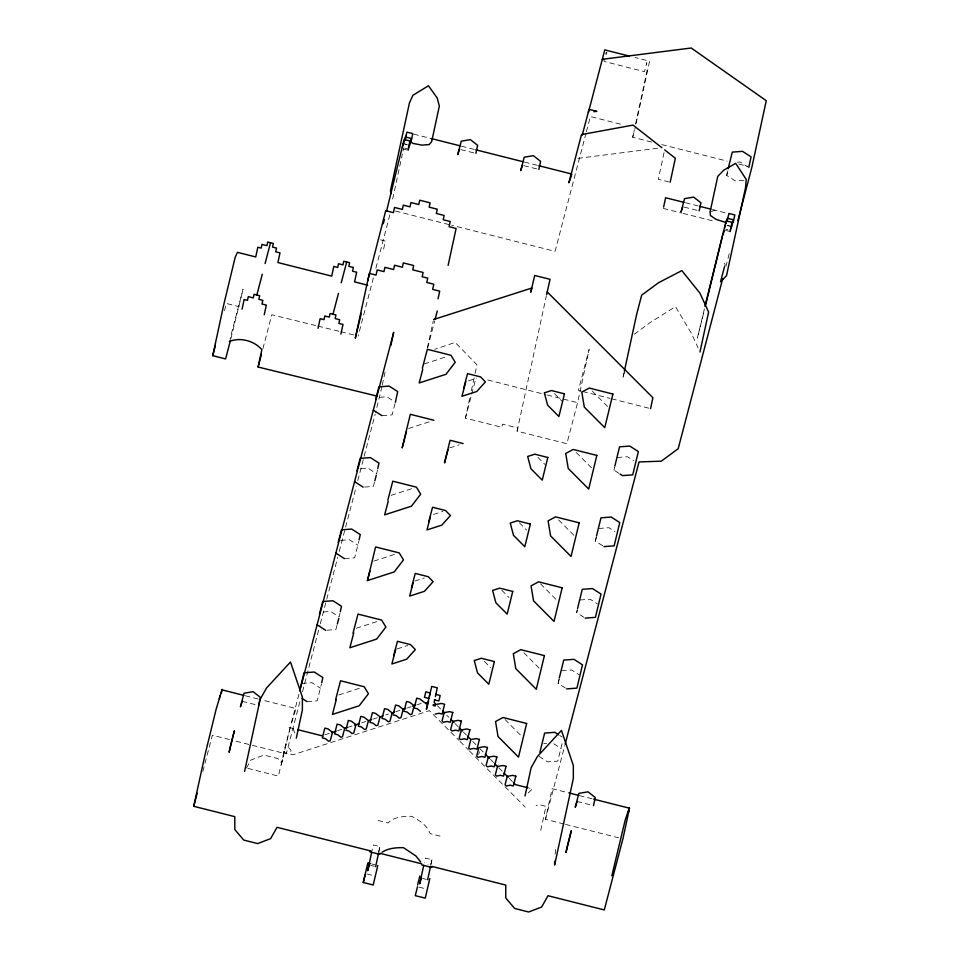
<?xml version="1.0" encoding="UTF-8"?>
<svg xmlns="http://www.w3.org/2000/svg" width="960" height="960" viewBox="0 0 960 960"><rect width="100%" height="100%" fill="white"/><g stroke="black" fill="none" stroke-linecap="round" stroke-linejoin="round"><path stroke-width="0.72" stroke-dasharray="4.8 3.6" d="M555.144 854.208L555.684 847.14M230.904 338.616L243.048 289.236L230.1 338.664M392.664 199.008L402.408 153.924M403.032 151.02L403.632 148.236M383.616 249.072L385.356 241.02L379.488 239.544M281.22 764.412L284.352 749.928M381.972 386.508L375.588 412.68M382.284 385.044L385.452 370.392M307.008 701.604L317.22 700.836L321.384 684.216M340.044 612.924L339.18 616.92L330.624 611.424L323.328 611.964M344.436 558.636L354.648 557.868L358.812 541.248M377.52 469.776L376.656 473.772L368.1 468.264L357.888 469.032M427.368 348.144L433.26 320.904M581.28 391.128L578.388 390.396L589.14 349.356L577.608 402.684L566.868 443.724L517.092 431.16L517.908 428.016L502.584 424.152L501.756 427.284L465.432 418.116L470.112 396.492M471.36 390.732L474.78 374.88M475.092 373.44L476.964 364.788L455.208 342.432L434.724 349.308M378.744 852.312L379.98 846.588L373.524 844.968L372.024 850.716M517.092 431.16L546.252 296.292M430.74 865.416L431.976 859.704L425.52 858.108L424.416 862.428M646.476 64.236L646.812 62.64L644.532 71.64L604.212 61.464M651.6 142.032L632.712 137.268L634.272 130.02M635.532 124.224L647.124 70.608L644.88 70.044M636.108 123.516L649.584 61.212L635.124 57.552M664.044 152.676L658.296 179.268L668.844 181.932M624.036 372.696L622.776 378.504L624.588 371.592M565.476 688.104L558.132 683.388L558.996 679.392M584.004 617.328L576.66 612.612L577.236 609.948M602.724 545.82L595.38 541.104L596.532 535.776M618.852 473.268L613.968 470.112L614.544 467.448M540.756 830.376L545.952 806.34L538.968 804.576L536.124 805.668M564.108 824.04L545.472 819.324L552.108 788.664L569.304 793.008M539.028 756.36L547.584 761.868L557.796 761.1L562.824 740.484M744 180.252L735.252 180.9L726.684 175.404L727.848 170.064M704.388 308.964L697.368 338.088L704.352 310.176M431.976 859.704L430.512 865.464L427.932 864.828M224.496 310.728L226.404 303.468L239.256 306.72M262.908 348.672L271.8 314.736L316.416 325.728M202.86 771.48L212.352 735.228L229.74 739.62M373.356 277.872L358.164 336.012M375.876 268.236L390.024 214.2M298.956 694.164L291 724.524L296.04 708.564L262.716 700.14M299.868 701.832L286.248 753.888L231.18 739.98M302.52 691.716L319.932 625.212M320.304 623.772L326.364 600.636M326.748 599.196L337.716 557.268M339.228 551.484L356.268 486.42M357.78 480.636L375.204 414.12M336.984 625.344L335.88 629.544L325.668 630.312M374.46 482.184L373.356 486.396L364.608 487.056M395.016 403.656L392.076 414.876L381.876 415.644M427.644 347.808L434.676 320.928M465.432 418.116L471.36 395.472M471.732 394.056L475.812 378.492M378.468 852.336L379.98 846.588M586.02 133.152L555.072 251.352L451.692 225.252M586.392 131.712L590.364 116.544L623.604 124.944M632.712 137.268L635.172 127.86M478.704 754.512L479.424 751.728M558.132 683.388L559.236 679.176M576.66 612.612L577.392 609.804M595.38 541.104L596.484 536.892M613.968 470.112L614.7 467.316M545.472 819.324L564.792 745.536M726.684 175.404L728.16 169.788M724.416 267L725.124 264.312L724.344 263.16M725.856 266.616L729.624 252.228M246.444 768.036L250.956 760.02L263.928 755.052L277.896 758.568L281.76 763.128L285.84 744.252L290.892 750.192L290.892 754.2M528.228 792.948L532.5 788.928L529.404 788.148M634.236 334.248L649.92 322.692L675.48 306.648L691.284 333.132L698.112 347.988M711.312 211.572L715.092 210.216M324.78 734.844L330.444 732.996M337.536 730.692L341.796 729.3M347.472 727.452L354.564 725.148M361.656 722.832L365.904 721.452M372.996 719.136L377.256 717.756M385.764 714.972L388.596 714.048M395.688 711.744L399.948 710.352M407.04 708.048L411.288 706.656M416.964 704.808L421.224 703.428M424.164 363.948L448.14 356.196M468.48 380.82L476.556 378.216M408.564 428.484L431.124 421.188M449.676 447.912L459.096 444.864M391.044 495.372L412.2 488.532M433.488 514.464L442.908 511.416M373.836 561.12L394.992 554.268M414.828 581.052L424.248 578.004M356.256 628.284L377.412 621.444M397.044 648.948L407.808 645.468M338.796 694.956L361.368 687.66M577.8 158.388L660.396 147.888M737.28 162.228L740.196 162.012L747.54 166.728M379.536 397.296L386.82 396.744L394.164 401.472M617.268 457.488L627.48 456.732L633.588 460.656M340.644 540.396L349.38 539.736L357.948 545.244M598.68 528.48L608.892 527.712L615.012 531.648M579.96 599.988L590.172 599.22L597.504 603.936M301.752 683.472L311.952 682.704L320.52 688.212M561.432 670.764L571.644 669.996L578.976 674.712M543.792 743.628L546.708 743.412M317.856 326.076L339.444 331.404M340.884 331.752L353.844 334.944M422.484 878.424L426.36 879.384M418.944 887.124L426.084 888.876M661.764 144.6L727.152 161.112M738.768 164.04L747.492 166.248M413.712 134.124L431.352 138.576M461.448 146.172L475.776 149.796M524.496 162.096L537.396 165.348M685.416 202.716L698.136 205.932M712.26 209.496L729.864 213.948M460.86 149.616L474.516 153.06M523.848 165.648L537.504 169.092M684.156 207.096L697.812 210.54M663.324 208.392L681.696 213.024M683.112 213.384L712.788 220.872M403.404 143.568L406.92 144.456M727.776 225.456L730.116 226.044M405.036 144.264L407.376 144.852M727.056 225.564L729.396 226.152M404.712 148.128L407.064 148.716M725.568 229.128L727.908 229.716M403.452 149.088L406.968 149.976M725.472 230.388L730.164 231.564M395.46 211.056L450.252 224.892M582.72 391.488L610.152 398.412M611.592 398.784L649.128 408.252M487.776 380.004L545.736 394.632M547.176 395.004L577.608 402.684M245.328 695.76L261.264 699.78M242.244 701.328L257.268 705.12M579.348 795.552L592.248 798.804M289.092 727.476L296.28 729.3M577.128 801.468L592.152 805.26M565.548 824.4L618.588 837.792M247.896 768.408L278.364 776.1L290.64 725.892L283.716 752.388L293.1 754.752L429.42 710.664L458.928 740.352M378.06 820.488L388.032 823.008C394.032 816.732 403.5 816.3 411.648 816.312C419.064 820.248 427.284 825.192 430.08 833.616L440.04 836.136M372.132 864.024L374.976 864.744M370.488 865.284L374.364 866.268M366.972 873.972L372.672 875.412M559.728 735.456L562.176 737.028M553.752 743.76L561.096 748.476M592.332 391.164L608.712 407.64M554.496 393.636L561.696 400.884M576.264 452.532L591.624 467.976M537.84 457.284L545.028 464.532M558.624 519.948L574.992 536.424M519.384 522.816L526.572 530.064M540.588 583.884L556.968 600.372M501.732 590.208L508.932 597.444M523.848 652.74L540.228 669.228M484.404 661.368L490.572 667.572M505.068 719.568L522.468 737.076M459.972 741.408L468.408 749.892M469.464 750.96L525.3 807.144M437.364 705.708L441.528 709.908M446.736 715.176L448.824 717.276M455.076 723.588L458.196 726.756M463.404 732.012L466.536 735.168M472.776 741.48L475.908 744.648M480.072 748.848L483.192 752.004M490.488 759.372L493.608 762.528M498.816 767.796L502.98 772.008M509.232 778.32L512.352 781.476M293.196 728.52L295.404 735.444"/><path stroke-width="1.44" d="M230.532 340.068L225.6 358.92L212.736 355.68L223.776 304.584L235.248 257.064L237.456 252.336L255.732 256.956L257.832 247.26L261.168 248.112L261.972 244.416L266.928 245.664L267.72 242.052L273.324 243.468L272.544 247.08L276.516 248.088L275.712 251.784L279.996 252.864L277.908 262.548L331.716 276.132L333.804 266.448L337.704 267.432L338.508 263.736L342.972 264.864L343.752 261.24L349.62 262.728L348.84 266.34L353.34 267.48L352.548 271.176L356.676 272.22L354.576 281.904L367.62 285.204M242.052 309.204L244.152 299.52L247.488 300.36L248.292 296.664L253.26 297.912L254.04 294.3L259.644 295.716L258.864 299.328L262.836 300.336L262.032 304.032L266.328 305.112L264.228 314.796M376.932 396.084L258.108 367.044L261.852 349.692C254.184 340.752 240.348 337.008 229.368 341.484M371.124 851.064L277.02 827.316L270.672 838.62L257.7 843.588L243.732 840.072L234.816 829.572L234.792 816.648L193.74 806.292L205.248 753.816L216.048 709.56L222.12 689.376L221.34 693M219.324 698.748L220.044 695.424M318.036 328.38L320.124 318.696L324.024 319.68L324.828 315.984L329.292 317.112L330.072 313.5L335.94 314.976L335.16 318.588L339.66 319.728L338.868 323.424L342.996 324.468L340.896 334.152M258.636 705.468L260.376 697.38L253.14 691.692L243.996 693.24L240.432 706.836L242.244 701.328M244.596 771.324L260.16 699.336L266.52 688.032L290.496 662.016L302.376 697.08L302.388 710.004L296.292 738.204M355.332 338.064L369.312 273.396L376.08 275.1L377.196 269.928L383.964 271.632L384.888 267.336L393.612 269.544L394.536 265.248L402.384 267.24L403.32 262.908L413.676 265.524L412.74 269.844L423.096 272.46L422.172 276.756L427.716 278.148L426.792 282.444L433.8 284.208L432.684 289.392L439.692 291.168L438.06 298.728M386.532 211.332L404.1 139.536L409.956 141.012L408.228 149.016M408.144 150.264L409.272 145.044M409.728 145.44L411.228 138.456L405.372 136.98L403.308 144.852M411.24 140.94L412.812 133.632L406.944 132.156L404.892 140.028M299.604 690.768L304.056 672.804L314.256 672.036L322.824 677.544L321.672 682.872M390.84 345.48L393.696 332.292L357.888 469.032M340.332 611.592L341.484 606.264L332.928 600.756L322.716 601.524L319.416 614.148M359.1 539.904L360.252 534.576L351.696 529.068L341.484 529.836L338.184 542.46M377.808 468.444L378.96 463.104L370.404 457.596L360.192 458.364L356.892 470.988M395.388 402.252L397.692 391.584L389.124 386.088L378.924 386.856L375.612 399.48M367.452 580.584L375.588 546.936L399.228 552.9L403.476 559.896L394.248 571.92L367.452 580.584L369.936 571.08M448.128 265.356L456.108 228.468L449.1 226.692L450.216 221.52L443.196 219.744L444.132 215.448L436.356 213.492L437.28 209.196L429.156 207.144L430.092 202.824L419.736 200.208L418.8 204.54L410.952 202.548L410.016 206.844L403.296 205.14L402.372 209.436L394.548 207.456L393.432 212.64L385.728 210.696L367.68 280.968M475.884 153.408L477.624 145.32L470.388 139.632L461.244 141.192L457.74 154.596L459.492 149.268M377.82 865.464L373.188 885.012L363.228 882.492L367.848 862.944L370.704 863.664M371.712 852.144L367.692 870.708L369.204 864.96M375.648 866.592L378.432 853.74M538.872 169.44L540.612 161.352L533.376 155.664L524.232 157.212L520.716 170.616L522.48 165.3M434.748 699.504L434.124 702.42L436.08 704.412L441.48 703.452L444.648 704.256L442.152 714.048L438.984 713.256L435.18 714.06M435.384 696.576L437.28 687.816L431.748 686.412L427.74 703.2L425.568 702.648L425.388 703.5L427.548 704.052L426.396 709.38L428.58 701.028M546.564 294.828L550.056 279.324L534.732 275.46L530.772 292.212L531.864 288.024L433.56 319.524M423.744 865.296L419.736 883.86L421.188 878.112M427.656 879.696L430.428 866.844M606.144 54.06L606.492 52.464M429.816 878.556L425.256 898.128L415.26 895.668L417.516 886.764M525.024 795.96L531.12 767.748L537.48 756.432L561.456 730.416L573.336 765.492L573.348 778.404L554.616 865.056L554.616 861.276M539.892 752.364L544.632 733.08L554.844 732.312L558.516 734.664M624.348 371.232L636.612 314.52L641.676 295.14L658.572 282.696L681.84 270.624L699.936 293.136L708.612 312.048L699.972 352.032M559.284 678.06L563.736 660.096L573.948 659.328L582.504 664.836L576.9 688.128L566.688 688.896M663.612 207.06L665.628 197.724L684 202.368M577.524 608.616L582.276 589.32L592.476 588.552L601.032 594.06L595.428 617.352L585.228 618.12M670.164 182.268L675.348 158.268L664.644 149.88M596.532 535.776L600.996 517.812L611.196 517.056L619.764 522.552L614.148 545.844L603.948 546.612M614.832 466.116L619.572 446.832L629.784 446.064L638.34 451.572L632.736 474.852L622.524 475.62L620.076 474.048M650.568 408.624L652.92 397.74L547.2 291.9M699.168 210.888L700.92 202.8L693.684 197.112L684.54 198.672L681.024 212.064L682.788 206.748M728.136 168.732L732.3 152.112L742.5 151.344L751.068 156.852L748.764 167.52M593.52 805.608L595.26 797.52L588.024 791.832L578.88 793.38L575.256 807.228L577.128 801.468M730.26 230.316L731.988 222.312L726.12 220.836L704.94 306.42M730.164 231.564L731.292 226.344M731.748 226.74L733.26 219.756L727.392 218.28L726.012 223.524M733.26 222.24L734.832 214.932L728.976 213.456L726.912 221.328M611.844 875.724L625.224 819.948L629.328 807.828L628.452 811.884M628.596 811.764L629.136 809.268M355.392 337.812L361.296 313.332M582.192 135.192L589.068 109.368L596.856 111.336L594.036 111.684M705.756 304.416L722.316 236.76M393.624 655.896L397.452 641.304L410.508 644.604L415.332 649.584L406.68 659.196L391.884 663.984L395.7 649.392M411.408 588L415.224 573.408L428.28 576.708L433.116 581.688L424.464 591.3L409.656 596.088L413.136 582.816M428.724 521.844L432.552 507.252L445.596 510.552L450.432 515.532L441.78 525.144L426.972 529.932L430.452 516.66M463.716 388.212L467.532 373.608L480.588 376.908L485.424 381.888L476.76 391.5L461.964 396.288L465.792 381.696M335.58 699.792L340.548 680.772L364.188 686.748L368.436 693.732L359.208 705.756L332.412 714.42L336.324 699.48M353.028 633.12L358.008 614.1L381.636 620.064L385.896 627.06L376.668 639.084L349.872 647.748L353.772 632.808M387.828 500.208L392.796 481.2L416.436 487.164L420.684 494.148L411.456 506.172L384.66 514.848L388.212 501.264M422.352 368.328L427.332 349.308L450.96 355.284L455.208 362.268L445.992 374.292L419.184 382.956L422.748 369.372M417.576 885L419.832 876.108M212.736 355.68L215.388 345.528M256.836 295.008L262.272 274.248M265.092 263.508L270.516 242.76M258.108 367.044L261.432 354.324M193.74 806.292L197.16 793.236M333.012 314.232L338.436 293.484M341.256 282.744L346.692 261.984M402.372 147.528L403.404 143.568M383.28 223.74L384.36 219.612M405.372 139.464L406.308 135.876M300.084 689.832L357.528 470.436M337.344 623.94L338.82 618.324M374.82 480.78L376.296 475.176M435.048 319.512L437.268 311.016M406.44 431.652L402.168 447.948L410.316 414.312L433.944 420.276M344.688 728.364L342.504 736.716L340.824 737.268L337.752 734.724L334.584 733.92L337.08 724.116L340.248 724.92L344.688 728.364L347.472 727.452M346.152 728.808L348.336 720.456L351.504 721.248L355.956 724.692L353.76 733.056L352.08 733.596L349.008 731.052L345.84 730.248M447.984 449.676L444.516 462.948L450.084 440.268L463.14 443.556M380.04 716.844L377.844 725.208L376.164 725.748L373.092 723.204L369.924 722.4L372.432 712.608L375.588 713.4L380.04 716.844L382.92 715.896M393.384 713.424L395.58 705.06L398.748 705.864L403.188 709.296L401.004 717.66L399.324 718.212L396.24 715.656L393.072 714.864M404.364 709.848L406.548 701.484L409.716 702.288L414.156 705.72L411.972 714.084L410.292 714.636L407.22 712.08L404.052 711.288M363.228 882.492L365.22 874.884M414.516 706.536L416.712 698.172L419.88 698.976L424.32 702.42M429.384 696.108L430.212 692.976L425.808 691.86L424.476 697.356L428.88 698.472M588.408 112.404L604.776 49.896L629.352 56.1M565.176 744.096L639.036 461.94L661.296 461.172L678.18 448.728L722.616 278.988M724.74 227.508L725.424 224.856M724.416 267L720.552 281.784L726.516 275.664L745.536 187.68L746.196 179.388L735.684 163.344L723.732 170.22L717.768 176.352L710.064 212.016L710.436 215.532L716.064 219.396L724.812 222.132M737.904 220.572L751.848 167.34L766.26 100.692L691.2 48L602.316 59.304L604.56 59.868M722.784 235.344L724.188 231.108M382.068 852.252C388.332 848.112 396.144 847.572 403.44 847.668L415.92 855.984L420.72 862.008M331.872 732.54L336.12 731.148M354.564 725.148L358.812 723.756M368.748 720.528L371.58 719.604M391.44 713.124L394.272 712.2M402.78 709.428L405.612 708.504M412.704 706.2L415.548 705.276M431.352 138.576L460.02 145.812M475.776 149.796L523.068 161.736M538.836 165.708L571.788 174.036L568.884 182.808L581.508 134.58L633.048 125.1L661.872 147.696M699.54 206.292L710.844 209.136M435.744 694.368L440.148 695.484L439.632 697.836L438.816 700.98L434.412 699.864M433.272 704.592L435.384 705.132L435.192 705.984L433.092 705.456M414.204 707.976L417.372 708.78L420.444 711.324M222.144 689.904L243.876 695.388M569.304 793.008L577.908 795.18M593.676 799.164L629.52 808.212L622.896 838.872L604.284 909.936L547.992 895.716L541.632 907.032L528.66 912L514.692 908.472L505.776 897.984L505.764 885.06L431.928 866.424M297.708 729.66L321.936 735.768M528.012 787.8L515.484 784.632L513.396 782.532M379.812 853.26L421.788 863.856M369.852 851.832L379.824 854.352M421.872 864.972L431.832 867.48M373.308 410.136L381.876 415.644M354.588 481.656L363.156 487.164M335.88 553.128L344.436 558.636M317.112 624.816L325.668 630.312M302.112 698.46L307.008 701.604M410.568 141.768L412.98 143.412L422.052 145.164L429.18 144.528L431.64 141.732L439.356 106.056L437.136 97.86L428.448 85.776L412.956 95.256L409.464 102.828L390.444 190.812L391.188 193.548M442.572 710.964L444.66 713.064M450.912 719.388L454.032 722.544M459.24 727.8L462.36 730.956M467.568 736.224L470.7 739.38M485.28 754.116L489.444 758.328M494.652 763.584L497.772 766.74M504.024 773.064L508.188 777.264M230.856 744.204L229.116 752.28L234.372 730.788L230.856 744.204M322.668 736.464L322.356 737.904L325.524 738.708L328.596 741.252L330.276 740.7L332.472 732.336L328.02 728.904L324.852 728.1L322.668 736.464M358.632 724.752L358.32 726.18L361.488 726.984L364.56 729.528L366.24 728.988L368.424 720.624L363.984 717.18L360.816 716.388L358.632 724.752M382.356 717.012L382.044 718.452L385.212 719.256L388.284 721.8L389.964 721.26L392.148 712.896L387.708 709.452L384.54 708.66L382.356 717.012M452.772 712.464L450.276 722.256L447.108 721.464L443.304 722.268L442.02 720.972L444.204 712.62L449.604 711.66L452.772 712.464M461.376 721.152L458.868 730.944L455.7 730.152L451.908 730.968L450.624 729.672L452.808 721.308L458.208 720.348L461.376 721.152M469.908 729.78L467.412 739.584L464.244 738.78L460.44 739.596L459.156 738.3L461.352 729.936L466.74 728.976L469.908 729.78M494.376 661.56L488.808 684.24L477.504 672.864L474.252 660.552L481.32 658.26L494.376 661.56M479.424 739.392L476.928 749.196L473.76 748.392L469.956 749.208L468.672 747.912L470.868 739.548L476.256 738.6L479.424 739.392M512.736 591.432L507.168 614.112L495.864 602.736L492.612 590.436L499.68 588.144L512.736 591.432M530.376 524.052L524.808 546.732L513.504 535.344L510.252 523.044L517.32 520.752L530.376 524.052M547.8 457.476L542.232 480.156L530.928 468.78L527.676 456.48L534.756 454.188L547.8 457.476M487.44 747.492L484.932 757.284L481.764 756.492L477.972 757.296L476.688 756L478.872 747.648L484.272 746.688L487.44 747.492M564.468 393.828L558.9 416.508L547.596 405.132L544.344 392.832L551.412 390.54L564.468 393.828M496.86 757.008L494.352 766.8L491.184 766.008L487.392 766.812L486.108 765.516L488.292 757.164L493.692 756.204L496.86 757.008M506.064 766.308L503.568 776.112L500.4 775.308L496.596 776.124L495.312 774.828L497.508 766.464L502.896 765.516L506.064 766.308M526.656 723.468L518.508 757.116L498.036 736.512L495.552 721.536L503.016 717.504L526.656 723.468M515.832 776.184L513.336 785.976L510.168 785.184L506.364 785.988L505.08 784.692L507.264 776.34L512.664 775.38L515.832 776.184M544.416 655.62L536.28 689.268L515.808 668.664L513.312 653.688L520.776 649.656L544.416 655.62M562.176 587.796L554.028 621.444L533.556 600.84L531.072 585.852L538.536 581.832L562.176 587.796M579.18 522.828L571.044 556.464L550.572 535.872L548.088 520.884L555.552 516.864L579.18 522.828M596.832 455.412L588.696 489.048L568.224 468.456L565.728 453.468L573.192 449.448L596.832 455.412M612.9 394.044L604.752 427.68L584.292 407.088L581.796 392.1L589.26 388.068L612.9 394.044M567.72 844.488L565.98 852.564L571.344 830.64L567.72 844.488"/></g></svg>
